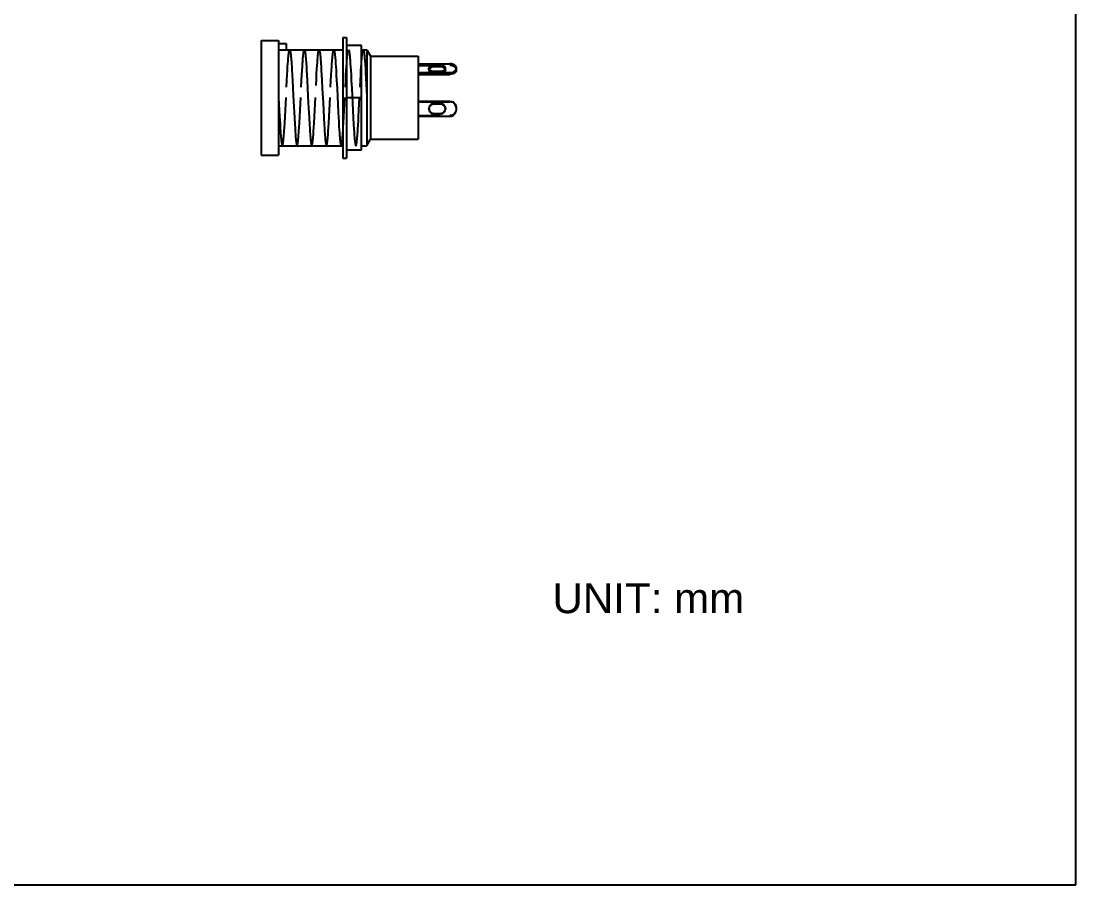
# Model space of a CAD drawing. Extents: x 0 to 11, y 0 to 8.5.
# Drawn here: x 5.5 to 11, y 0 to 4.51 of the extents above; entities that cross this region are included whole.
import ezdxf
from ezdxf.enums import TextEntityAlignment as Align

# ---------------------------------------------------------------- set-up
doc = ezdxf.new("R2010")
doc.units = 0
doc.header["$LTSCALE"] = 0.605
doc.linetypes.add('HIDDEN', pattern=[0.2, 0.1, -0.1])
doc.layers.get('0').update_dxf_attribs({"linetype": 'CONTINUOUS'})
doc.layers.add('DEFAULT_2', color=8, linetype='HIDDEN')

# ---------------------------------------------------------------- blocks, each defined once
blk = doc.blocks.new('*TEXT1')
at = {"color": 2, "linetype": 'BYBLOCK'}
blk.add_text('UNIT: mm', height=0.15625, dxfattribs=at).set_placement((8.2706, 1.4178), (9.2706, 1.4178), align=Align.FIT)

msp = doc.modelspace()

# ---------------------------------------------------------------- linework, layer by layer
for p, q in [((11, 0), (11, 8.5)), ((6.7521, 4.406), (6.7521, 3.8076)), ((6.7521, 4.406), (6.8426, 4.406)), ((6.8426, 4.406), (6.8426, 3.8076)), ((7.1772, 4.4218), (7.1772, 3.7919)), ((7.1772, 4.4218), (7.1969, 4.4218)), ((7.1969, 4.4218), (7.1969, 3.7919)), ((6.8426, 4.3903), (6.882, 4.3903)), ((6.8426, 4.356), (6.882, 4.356)), ((6.882, 4.3903), (6.882, 4.356)), ((6.882, 4.3568), (7.1772, 4.3568)), ((7.2757, 4.3796), (7.1969, 4.3796)), ((7.2757, 3.8341), (7.2757, 4.3796)), ((7.2757, 4.3568), (7.3032, 4.3568)), ((7.3032, 4.3568), (7.3032, 3.8568)), ((7.3032, 4.3568), (7.3226, 4.3234)), ((7.3226, 4.3234), (7.3226, 3.8903)), ((7.3226, 4.3234), (7.5709, 4.3234)), ((7.5709, 4.3234), (7.5709, 3.8903)), ((7.5709, 4.2844), (7.7363, 4.2844)), ((7.5709, 4.2382), (7.7363, 4.2382)), ((7.6298, 4.2598), (7.6274, 4.2565)), ((7.6851, 4.2775), (7.6536, 4.2775)), ((7.6851, 4.2679), (7.6536, 4.2679)), ((7.6536, 4.2451), (7.6851, 4.2451)), ((7.7678, 4.2659), (7.7678, 4.2471)), ((7.5709, 4.2286), (7.7363, 4.2286)), ((7.2757, 4.1068), (7.1969, 4.1068)), ((7.5709, 4.0889), (7.7363, 4.0889)), ((7.5709, 4.0853), (7.7363, 4.0853)), ((7.6851, 4.074), (7.6536, 4.074)), ((7.6536, 4.0253), (7.6851, 4.0253)), ((7.6536, 4.0216), (7.6851, 4.0216)), ((7.7678, 4.0553), (7.7678, 4.0403)), ((7.5709, 4.0104), (7.7363, 4.0104)), ((6.8426, 3.8568), (7.1772, 3.8568)), ((7.2757, 3.8568), (7.3032, 3.8568)), ((7.3032, 3.8568), (7.3226, 3.8903)), ((7.3226, 3.8903), (7.5709, 3.8903)), ((6.7521, 3.8076), (6.8426, 3.8076)), ((7.2757, 3.8341), (7.1969, 3.8341)), ((7.1772, 3.7919), (7.1969, 3.7919)), ((0, 0), (11, 0))]:
    msp.add_line(p, q)
at = {"color": 40}
for p, q in [((6.843, 4.3568), (6.843, 3.8568)), ((6.9071, 4.3215), (6.9078, 4.3135)), ((6.9078, 4.3135), (6.9085, 4.3047)), ((6.9085, 4.3047), (6.9093, 4.2952)), ((6.9093, 4.2952), (6.91, 4.2851)), ((6.9838, 4.3214), (6.9845, 4.3133)), ((6.9845, 4.3133), (6.9852, 4.3045)), ((6.9852, 4.3045), (6.9859, 4.295)), ((6.9859, 4.295), (6.9867, 4.2848)), ((7.0604, 4.3214), (7.0611, 4.3134)), ((7.0611, 4.3134), (7.0619, 4.3046)), ((7.0619, 4.3046), (7.0626, 4.2951)), ((7.0626, 4.2951), (7.0633, 4.2849)), ((7.1371, 4.3215), (7.1378, 4.3134)), ((7.1378, 4.3134), (7.1386, 4.3046)), ((7.1386, 4.3046), (7.1393, 4.2951)), ((7.1393, 4.2951), (7.14, 4.285)), ((7.2905, 4.321), (7.2912, 4.3133)), ((7.2912, 4.3133), (7.2919, 4.305)), ((7.2919, 4.305), (7.2926, 4.296)), ((6.91, 4.2851), (6.9111, 4.2687)), ((6.9111, 4.2687), (6.9122, 4.251)), ((6.9122, 4.251), (6.9136, 4.2256)), ((6.9867, 4.2848), (6.9878, 4.2684)), ((6.9878, 4.2684), (6.9889, 4.2507)), ((6.9889, 4.2507), (6.9903, 4.2253)), ((7.0633, 4.2849), (7.0644, 4.2685)), ((7.0644, 4.2685), (7.0655, 4.2507)), ((7.0655, 4.2507), (7.067, 4.2253)), ((7.14, 4.285), (7.1411, 4.2685)), ((7.1411, 4.2685), (7.1422, 4.2508)), ((7.1422, 4.2508), (7.1437, 4.2254)), ((7.294, 4.2761), (7.295, 4.2598)), ((7.295, 4.2598), (7.2964, 4.2362)), ((7.2964, 4.2362), (7.2978, 4.2109)), ((6.9136, 4.2256), (6.9151, 4.1985)), ((6.9151, 4.1985), (6.9173, 4.1555)), ((6.9903, 4.2253), (6.9918, 4.1982)), ((6.9918, 4.1982), (6.994, 4.1552)), ((7.067, 4.2253), (7.0685, 4.1981)), ((7.0685, 4.1981), (7.0707, 4.1549)), ((7.1437, 4.2254), (7.1451, 4.1983)), ((7.1451, 4.1983), (7.1473, 4.1553)), ((7.2978, 4.2109), (7.2995, 4.1773)), ((6.9173, 4.1555), (6.9206, 4.0886)), ((6.994, 4.1552), (6.9976, 4.0807)), ((7.0707, 4.1549), (7.0743, 4.0804)), ((7.1473, 4.1553), (7.1535, 4.0297)), ((6.843, 4.1068), (6.8479, 4.0095)), ((6.9206, 4.0886), (6.9249, 4.0023)), ((6.9976, 4.0807), (7.0016, 4.0018)), ((7.0743, 4.0804), (7.0783, 4.0015)), ((7.1535, 4.0297), (7.1561, 3.982)), ((6.8479, 4.0095), (6.85, 3.9718)), ((6.85, 3.9718), (6.8514, 3.9487)), ((6.9249, 4.0023), (6.9268, 3.9696)), ((6.9268, 3.9696), (6.9282, 3.9456)), ((7.0016, 4.0018), (7.0035, 3.9691)), ((7.0035, 3.9691), (7.0049, 3.9452)), ((7.0783, 4.0015), (7.0801, 3.969)), ((7.0801, 3.969), (7.0816, 3.9451)), ((7.1561, 3.982), (7.1575, 3.957)), ((6.8514, 3.9487), (6.8524, 3.9326)), ((6.8524, 3.9326), (6.8534, 3.9179)), ((6.8534, 3.9179), (6.8541, 3.9089)), ((6.8541, 3.9089), (6.8548, 3.9005)), ((6.9282, 3.9456), (6.9293, 3.9291)), ((6.9293, 3.9291), (6.9301, 3.9189)), ((6.9301, 3.9189), (6.9308, 3.9093)), ((6.9308, 3.9093), (6.9315, 3.9004)), ((7.0049, 3.9452), (7.006, 3.9287)), ((7.006, 3.9287), (7.0067, 3.9186)), ((7.0067, 3.9186), (7.0075, 3.9091)), ((7.0075, 3.9091), (7.0082, 3.9003)), ((7.0816, 3.9451), (7.0827, 3.9287)), ((7.0827, 3.9287), (7.0834, 3.9185)), ((7.0834, 3.9185), (7.0842, 3.909)), ((7.0842, 3.909), (7.0849, 3.9002)), ((7.1575, 3.957), (7.1586, 3.9397)), ((7.1586, 3.9397), (7.1597, 3.9237)), ((7.1597, 3.9237), (7.1605, 3.9138)), ((6.8548, 3.9005), (6.8555, 3.8927)), ((6.9315, 3.9004), (6.9323, 3.8923)), ((7.0082, 3.9003), (7.0089, 3.8922)), ((7.0849, 3.9002), (7.0856, 3.8922)), ((7.1616, 3.9003), (7.1623, 3.8922))]:
    msp.add_line(p, q, dxfattribs=at)
for points in [[(6.9005, 4.3568), (6.9009, 4.3567), (6.9012, 4.3564), (6.9016, 4.3558), (6.902, 4.355), (6.9023, 4.354), (6.9027, 4.3528), (6.9031, 4.3514), (6.9034, 4.3497), (6.9038, 4.3478), (6.9041, 4.3457), (6.9045, 4.3434), (6.9049, 4.3409), (6.9052, 4.3382), (6.9056, 4.3353), (6.906, 4.3321), (6.9063, 4.3288), (6.9067, 4.3253), (6.9071, 4.3215)], [(6.9772, 4.3568), (6.9775, 4.3567), (6.9779, 4.3564), (6.9783, 4.3558), (6.9786, 4.355), (6.979, 4.354), (6.9794, 4.3528), (6.9797, 4.3513), (6.9801, 4.3497), (6.9805, 4.3478), (6.9808, 4.3457), (6.9812, 4.3434), (6.9816, 4.3408), (6.9819, 4.3381), (6.9823, 4.3351), (6.9827, 4.332), (6.983, 4.3287), (6.9834, 4.3251), (6.9838, 4.3214)], [(7.0538, 4.3568), (7.0542, 4.3567), (7.0546, 4.3564), (7.0549, 4.3558), (7.0553, 4.355), (7.0557, 4.354), (7.056, 4.3528), (7.0564, 4.3514), (7.0568, 4.3497), (7.0571, 4.3478), (7.0575, 4.3457), (7.0579, 4.3434), (7.0582, 4.3409), (7.0586, 4.3382), (7.059, 4.3352), (7.0593, 4.3321), (7.0597, 4.3287), (7.0601, 4.3252), (7.0604, 4.3214)], [(7.1305, 4.3568), (7.1309, 4.3567), (7.1313, 4.3564), (7.1316, 4.3558), (7.132, 4.355), (7.1323, 4.354), (7.1327, 4.3528), (7.1331, 4.3514), (7.1334, 4.3497), (7.1338, 4.3478), (7.1342, 4.3457), (7.1345, 4.3434), (7.1349, 4.3409), (7.1353, 4.3382), (7.1356, 4.3352), (7.136, 4.3321), (7.1364, 4.3287), (7.1367, 4.3252), (7.1371, 4.3215)], [(7.2839, 4.3568), (7.2842, 4.3567), (7.2846, 4.3564), (7.2849, 4.3559), (7.2853, 4.3552), (7.2856, 4.3543), (7.286, 4.3532), (7.2863, 4.3519), (7.2867, 4.3503), (7.287, 4.3486), (7.2873, 4.3467), (7.2877, 4.3446), (7.288, 4.3423), (7.2884, 4.3398), (7.2887, 4.3372), (7.2891, 4.3343), (7.2894, 4.3312), (7.2898, 4.328), (7.2901, 4.3246), (7.2905, 4.321)], [(7.2926, 4.296), (7.2936, 4.2813), (7.294, 4.2761)], [(7.2995, 4.1773), (7.3027, 4.114), (7.303, 4.1068)], [(7.1605, 3.9138), (7.1608, 3.9091), (7.1616, 3.9003)], [(6.8555, 3.8927), (6.8559, 3.8891), (6.8562, 3.8857), (6.8566, 3.8825), (6.8569, 3.8794), (6.8573, 3.8765), (6.8576, 3.8739), (6.858, 3.8714), (6.8583, 3.8691), (6.8587, 3.867), (6.859, 3.865), (6.8594, 3.8633), (6.8597, 3.8618), (6.8601, 3.8605), (6.8604, 3.8594), (6.8608, 3.8585), (6.8611, 3.8577), (6.8615, 3.8572), (6.8618, 3.8569), (6.8622, 3.8568)], [(6.9323, 3.8923), (6.9326, 3.8886), (6.933, 3.885), (6.9334, 3.8817), (6.9337, 3.8785), (6.9341, 3.8756), (6.9344, 3.8728), (6.9348, 3.8703), (6.9352, 3.868), (6.9355, 3.8659), (6.9359, 3.864), (6.9363, 3.8623), (6.9366, 3.8609), (6.937, 3.8596), (6.9374, 3.8586), (6.9377, 3.8578), (6.9381, 3.8573), (6.9385, 3.8569), (6.9388, 3.8568)], [(7.0089, 3.8922), (7.0093, 3.8885), (7.0097, 3.8849), (7.01, 3.8816), (7.0104, 3.8784), (7.0108, 3.8755), (7.0111, 3.8728), (7.0115, 3.8702), (7.0119, 3.8679), (7.0122, 3.8658), (7.0126, 3.8639), (7.013, 3.8623), (7.0133, 3.8608), (7.0137, 3.8596), (7.0141, 3.8586), (7.0144, 3.8578), (7.0148, 3.8573), (7.0151, 3.8569), (7.0155, 3.8568)], [(7.0856, 3.8922), (7.086, 3.8885), (7.0863, 3.8849), (7.0867, 3.8816), (7.0871, 3.8784), (7.0874, 3.8755), (7.0878, 3.8728), (7.0882, 3.8702), (7.0885, 3.8679), (7.0889, 3.8658), (7.0893, 3.8639), (7.0896, 3.8623), (7.09, 3.8608), (7.0904, 3.8596), (7.0907, 3.8586), (7.0911, 3.8578), (7.0915, 3.8573), (7.0918, 3.8569), (7.0922, 3.8568)], [(7.1623, 3.8922), (7.1626, 3.8885), (7.163, 3.8849), (7.1634, 3.8816), (7.1637, 3.8784), (7.1641, 3.8755), (7.1645, 3.8728), (7.1648, 3.8702), (7.1652, 3.8679), (7.1656, 3.8658), (7.1659, 3.8639), (7.1663, 3.8623), (7.1667, 3.8608), (7.167, 3.8596), (7.1674, 3.8586), (7.1678, 3.8578), (7.1681, 3.8573), (7.1685, 3.8569), (7.1689, 3.8568)]]:
    msp.add_lwpolyline(points, dxfattribs=at)
for points in [[(7.6536, 4.2775), (7.6465, 4.2769), (7.6398, 4.2753), (7.6341, 4.2728), (7.6298, 4.2694), (7.627, 4.2655), (7.6261, 4.2613)], [(7.6261, 4.2613), (7.627, 4.2571), (7.6298, 4.2532), (7.6341, 4.2498), (7.6398, 4.2473), (7.6465, 4.2457), (7.6536, 4.2451)], [(7.6536, 4.2679), (7.6465, 4.2674), (7.6398, 4.2658), (7.6341, 4.2632), (7.6298, 4.2598)], [(7.7127, 4.2613), (7.7117, 4.2655), (7.709, 4.2694), (7.7046, 4.2728), (7.6989, 4.2753), (7.6923, 4.2769), (7.6851, 4.2775)], [(7.7113, 4.2565), (7.709, 4.2598), (7.7046, 4.2632), (7.6989, 4.2658), (7.6923, 4.2674), (7.6851, 4.2679)], [(7.6851, 4.2451), (7.6923, 4.2457), (7.6989, 4.2473), (7.7046, 4.2498), (7.709, 4.2532), (7.7117, 4.2571), (7.7127, 4.2613)], [(7.7678, 4.2659), (7.7667, 4.2707), (7.7636, 4.2752), (7.7586, 4.279), (7.7521, 4.282), (7.7445, 4.2838), (7.7363, 4.2844)], [(7.7363, 4.2382), (7.7445, 4.2388), (7.7521, 4.2406), (7.7586, 4.2436), (7.7636, 4.2474)], [(7.7678, 4.2471), (7.7667, 4.2423), (7.7636, 4.2379), (7.7586, 4.234), (7.7521, 4.2311), (7.7445, 4.2292), (7.7363, 4.2286)], [(7.7636, 4.2474), (7.7667, 4.2519), (7.7678, 4.2567)], [(7.6536, 4.074), (7.6465, 4.0731), (7.6398, 4.0705), (7.6341, 4.0664), (7.6298, 4.0609), (7.627, 4.0546), (7.6261, 4.0478)], [(7.7127, 4.0478), (7.7117, 4.0546), (7.709, 4.0609), (7.7046, 4.0664), (7.6989, 4.0705), (7.6923, 4.0731), (7.6851, 4.074)], [(7.7363, 4.0889), (7.7445, 4.0879), (7.7521, 4.0849), (7.7586, 4.0801), (7.7636, 4.0739), (7.7667, 4.0667), (7.7678, 4.059)], [(7.7678, 4.0553), (7.7667, 4.0631), (7.7636, 4.0703), (7.7586, 4.0765), (7.7521, 4.0812), (7.7445, 4.0842), (7.7363, 4.0853)], [(7.6261, 4.0478), (7.627, 4.041), (7.6298, 4.0347), (7.6341, 4.0293), (7.6398, 4.0251), (7.6465, 4.0225), (7.6536, 4.0216)], [(7.6263, 4.0496), (7.627, 4.0447), (7.6298, 4.0384), (7.6341, 4.0329), (7.6398, 4.0288), (7.6465, 4.0262), (7.6536, 4.0253)], [(7.6851, 4.0253), (7.6923, 4.0262), (7.6989, 4.0288), (7.7046, 4.0329), (7.709, 4.0384), (7.7117, 4.0447), (7.7122, 4.0479)], [(7.6851, 4.0216), (7.6923, 4.0225), (7.6989, 4.0251), (7.7046, 4.0293), (7.709, 4.0347), (7.7117, 4.041), (7.7127, 4.0478)], [(7.7363, 4.0104), (7.7445, 4.0114), (7.7521, 4.0144), (7.7586, 4.0191), (7.7636, 4.0254), (7.7667, 4.0326), (7.7678, 4.0403)]]:
    msp.add_lwpolyline(points)
at = {"layer": 'DEFAULT_2'}
for p, q in [((6.891, 4.2851), (6.8917, 4.2952)), ((6.8917, 4.2952), (6.8925, 4.3047)), ((6.8925, 4.3047), (6.8932, 4.3135)), ((6.9677, 4.2849), (6.9684, 4.295)), ((6.9684, 4.295), (6.9691, 4.3045)), ((6.9691, 4.3045), (6.9699, 4.3133)), ((7.0436, 4.2743), (7.0447, 4.2903)), ((7.0447, 4.2903), (7.0455, 4.3001)), ((7.0455, 4.3001), (7.0462, 4.3092)), ((7.121, 4.2849), (7.1218, 4.2951)), ((7.1218, 4.2951), (7.1225, 4.3047)), ((7.1225, 4.3047), (7.1232, 4.3135)), ((7.1976, 4.2835), (7.1984, 4.2949)), ((7.1984, 4.2949), (7.1991, 4.3044)), ((7.1991, 4.3044), (7.1999, 4.3132)), ((7.2138, 4.3213), (7.2145, 4.3132)), ((7.2145, 4.3132), (7.2152, 4.3043)), ((7.2152, 4.3043), (7.216, 4.2948)), ((7.216, 4.2948), (7.2167, 4.2846)), ((7.2744, 4.2849), (7.2753, 4.2977)), ((7.2753, 4.2977), (7.2759, 4.3048)), ((7.2759, 4.3048), (7.2764, 4.3113)), ((6.8874, 4.2255), (6.8888, 4.2509)), ((6.8888, 4.2509), (6.8899, 4.2686)), ((6.8899, 4.2686), (6.891, 4.2851)), ((6.964, 4.2252), (6.9655, 4.2507)), ((6.9655, 4.2507), (6.9666, 4.2684)), ((6.9666, 4.2684), (6.9677, 4.2849)), ((7.0411, 4.2321), (7.0425, 4.257)), ((7.0425, 4.257), (7.0436, 4.2743)), ((7.1174, 4.2253), (7.1188, 4.2507)), ((7.1188, 4.2507), (7.1199, 4.2685)), ((7.1199, 4.2685), (7.121, 4.2849)), ((7.194, 4.225), (7.1955, 4.2504)), ((7.1955, 4.2504), (7.1968, 4.2714)), ((7.1968, 4.2714), (7.1976, 4.2835)), ((7.2167, 4.2846), (7.2178, 4.2682)), ((7.2178, 4.2682), (7.2189, 4.2505)), ((7.2189, 4.2505), (7.2204, 4.225)), ((7.2707, 4.2253), (7.2722, 4.2508)), ((7.2722, 4.2508), (7.2733, 4.2685)), ((7.2733, 4.2685), (7.2744, 4.2849)), ((7.5709, 4.2749), (7.7363, 4.2749)), ((7.6261, 4.2517), (7.6261, 4.2613)), ((7.6261, 4.2517), (7.627, 4.2476)), ((7.6851, 4.2355), (7.6536, 4.2355)), ((7.7113, 4.2565), (7.7117, 4.2559)), ((7.7117, 4.2559), (7.7127, 4.2517)), ((7.7127, 4.2517), (7.7127, 4.2613)), ((7.7667, 4.2612), (7.7678, 4.2564)), ((6.8841, 4.1625), (6.8859, 4.1983)), ((6.8859, 4.1983), (6.8874, 4.2255)), ((6.9607, 4.1624), (6.9626, 4.1981)), ((6.9626, 4.1981), (6.964, 4.2252)), ((7.0378, 4.1701), (7.0396, 4.2054)), ((7.0396, 4.2054), (7.0411, 4.2321)), ((7.1141, 4.1622), (7.1159, 4.198)), ((7.1159, 4.198), (7.1174, 4.2253)), ((7.1907, 4.1621), (7.1926, 4.1978)), ((7.1926, 4.1978), (7.194, 4.225)), ((7.2204, 4.225), (7.2218, 4.1978)), ((7.2218, 4.1978), (7.224, 4.1548)), ((7.2674, 4.1625), (7.2693, 4.1982)), ((7.2693, 4.1982), (7.2707, 4.2253)), ((6.8764, 4.0085), (6.8841, 4.1625)), ((6.9531, 4.0086), (6.9607, 4.1624)), ((7.0298, 4.009), (7.0378, 4.1701)), ((7.1064, 4.0082), (7.1141, 4.1622)), ((7.1831, 4.0083), (7.1907, 4.1621)), ((7.224, 4.1548), (7.2277, 4.0804)), ((7.2598, 4.0088), (7.2674, 4.1625)), ((7.2277, 4.0804), (7.2317, 4.0015)), ((7.6851, 4.0777), (7.6536, 4.0777)), ((7.6263, 4.0496), (7.6261, 4.0515)), ((7.6261, 4.0515), (7.6261, 4.0478)), ((7.7127, 4.0515), (7.7122, 4.0479)), ((7.7127, 4.0515), (7.7127, 4.0478)), ((7.7678, 4.059), (7.7678, 4.0553)), ((6.8731, 3.9509), (6.8746, 3.9754)), ((6.8746, 3.9754), (6.8764, 4.0085)), ((6.9498, 3.951), (6.9513, 3.9754)), ((6.9513, 3.9754), (6.9531, 4.0086)), ((7.0265, 3.9513), (7.0279, 3.9757)), ((7.0279, 3.9757), (7.0298, 4.009)), ((7.1031, 3.9507), (7.1046, 3.9751)), ((7.1046, 3.9751), (7.1064, 4.0082)), ((7.1798, 3.9508), (7.1813, 3.9752)), ((7.1813, 3.9752), (7.1831, 4.0083)), ((7.2317, 4.0015), (7.2335, 3.969)), ((7.2335, 3.969), (7.2349, 3.9451)), ((7.2561, 3.9454), (7.2572, 3.9631)), ((7.2572, 3.9631), (7.2587, 3.9886)), ((7.2587, 3.9886), (7.2598, 4.0088)), ((7.5709, 4.014), (7.7363, 4.014)), ((6.8698, 3.9046), (6.8706, 3.9137)), ((6.8706, 3.9137), (6.8713, 3.9235)), ((6.8713, 3.9235), (6.872, 3.934)), ((6.872, 3.934), (6.8731, 3.9509)), ((6.9465, 3.9046), (6.9472, 3.9137)), ((6.9472, 3.9137), (6.948, 3.9236)), ((6.948, 3.9236), (6.9487, 3.9341)), ((6.9487, 3.9341), (6.9498, 3.951)), ((7.0232, 3.9047), (7.0239, 3.9139)), ((7.0239, 3.9139), (7.0247, 3.9238)), ((7.0247, 3.9238), (7.0254, 3.9343)), ((7.0254, 3.9343), (7.0265, 3.9513)), ((7.0998, 3.9045), (7.1006, 3.9136)), ((7.1006, 3.9136), (7.1013, 3.9234)), ((7.1013, 3.9234), (7.102, 3.9339)), ((7.102, 3.9339), (7.1031, 3.9507)), ((7.1761, 3.9001), (7.1766, 3.9053)), ((7.1766, 3.9053), (7.1772, 3.9136)), ((7.1772, 3.9136), (7.1778, 3.9214)), ((7.1778, 3.9214), (7.1787, 3.9339)), ((7.1787, 3.9339), (7.1798, 3.9508)), ((7.2349, 3.9451), (7.236, 3.9286)), ((7.236, 3.9286), (7.2368, 3.9185)), ((7.2368, 3.9185), (7.2375, 3.909)), ((7.2375, 3.909), (7.2382, 3.9002)), ((7.2528, 3.9003), (7.2536, 3.9091)), ((7.2536, 3.9091), (7.2543, 3.9187)), ((7.2543, 3.9187), (7.255, 3.9289)), ((7.255, 3.9289), (7.2561, 3.9454)), ((7.2382, 3.9002), (7.239, 3.8922))]:
    msp.add_line(p, q, dxfattribs=at)
for points in [[(6.8932, 4.3135), (6.8939, 4.3215), (6.8943, 4.3253), (6.8947, 4.3288), (6.895, 4.3321), (6.8954, 4.3353), (6.8958, 4.3382), (6.8961, 4.3409), (6.8965, 4.3434), (6.8969, 4.3457), (6.8972, 4.3478), (6.8976, 4.3497), (6.8979, 4.3514), (6.8983, 4.3528), (6.8987, 4.354), (6.899, 4.355), (6.8994, 4.3558), (6.8998, 4.3564), (6.9001, 4.3567), (6.9005, 4.3568)], [(6.9699, 4.3133), (6.9706, 4.3214), (6.971, 4.3251), (6.9713, 4.3287), (6.9717, 4.332), (6.9721, 4.3352), (6.9724, 4.3381), (6.9728, 4.3408), (6.9732, 4.3434), (6.9735, 4.3457), (6.9739, 4.3478), (6.9742, 4.3497), (6.9746, 4.3513), (6.975, 4.3528), (6.9753, 4.354), (6.9757, 4.355), (6.9761, 4.3558), (6.9764, 4.3564), (6.9768, 4.3567), (6.9772, 4.3568)], [(7.0462, 4.3092), (7.0469, 4.3176), (7.0473, 4.3215), (7.0476, 4.3253), (7.048, 4.3288), (7.0484, 4.3321), (7.0487, 4.3353), (7.0491, 4.3382), (7.0495, 4.3409), (7.0498, 4.3434), (7.0502, 4.3457), (7.0506, 4.3478), (7.0509, 4.3497), (7.0513, 4.3514), (7.0517, 4.3528), (7.052, 4.354), (7.0524, 4.355), (7.0528, 4.3558), (7.0531, 4.3564), (7.0535, 4.3567), (7.0538, 4.3568)], [(7.1232, 4.3135), (7.124, 4.3215), (7.1243, 4.3252), (7.1247, 4.3288), (7.125, 4.3321), (7.1254, 4.3352), (7.1258, 4.3382), (7.1261, 4.3409), (7.1265, 4.3434), (7.1269, 4.3457), (7.1272, 4.3478), (7.1276, 4.3497), (7.128, 4.3514), (7.1283, 4.3528), (7.1287, 4.354), (7.1291, 4.355), (7.1294, 4.3558), (7.1298, 4.3564), (7.1302, 4.3567), (7.1305, 4.3568)], [(7.1999, 4.3132), (7.2006, 4.3212), (7.201, 4.325), (7.2013, 4.3285), (7.2017, 4.3319), (7.2021, 4.335), (7.2024, 4.338), (7.2028, 4.3407), (7.2032, 4.3433), (7.2035, 4.3456), (7.2039, 4.3477), (7.2043, 4.3496), (7.2046, 4.3513), (7.205, 4.3528), (7.2054, 4.354), (7.2057, 4.355), (7.2061, 4.3558), (7.2065, 4.3564), (7.2068, 4.3567), (7.2072, 4.3568)], [(7.2072, 4.3568), (7.2076, 4.3567), (7.2079, 4.3564), (7.2083, 4.3558), (7.2087, 4.355), (7.209, 4.354), (7.2094, 4.3528), (7.2098, 4.3513), (7.2101, 4.3497), (7.2105, 4.3478), (7.2109, 4.3457), (7.2112, 4.3433), (7.2116, 4.3408), (7.212, 4.3381), (7.2123, 4.3351), (7.2127, 4.332), (7.213, 4.3286), (7.2134, 4.325), (7.2138, 4.3213)], [(7.2764, 4.3113), (7.2769, 4.3175), (7.2773, 4.3214), (7.2777, 4.3252), (7.278, 4.3287), (7.2784, 4.3321), (7.2788, 4.3352), (7.2791, 4.3382), (7.2795, 4.3409), (7.2799, 4.3434), (7.2802, 4.3457), (7.2806, 4.3478), (7.2809, 4.3497), (7.2813, 4.3514), (7.2817, 4.3528), (7.282, 4.354), (7.2824, 4.355), (7.2828, 4.3558), (7.2831, 4.3564), (7.2835, 4.3567), (7.2839, 4.3568)], [(7.6274, 4.2565), (7.627, 4.2559), (7.6261, 4.2517)], [(7.6536, 4.2355), (7.6465, 4.2361), (7.6398, 4.2377), (7.6341, 4.2403), (7.6298, 4.2436), (7.627, 4.2476)], [(7.7127, 4.2517), (7.7117, 4.2476), (7.709, 4.2436), (7.7046, 4.2403), (7.6989, 4.2377), (7.6923, 4.2361), (7.6851, 4.2355)], [(7.7667, 4.2612), (7.7636, 4.2656), (7.7586, 4.2695), (7.7521, 4.2724), (7.7445, 4.2743), (7.7363, 4.2749)], [(7.6536, 4.0777), (7.6465, 4.0768), (7.6398, 4.0742), (7.6341, 4.07), (7.6298, 4.0646), (7.627, 4.0583), (7.6261, 4.0515)], [(7.709, 4.0646), (7.7046, 4.07), (7.6989, 4.0742), (7.6923, 4.0768), (7.6851, 4.0777)], [(7.709, 4.0646), (7.7117, 4.0583), (7.7127, 4.0515)], [(7.7678, 4.044), (7.7667, 4.0362), (7.7636, 4.029), (7.7586, 4.0228), (7.7521, 4.018), (7.7445, 4.015), (7.7363, 4.014)], [(6.8622, 3.8568), (6.8625, 3.8569), (6.8629, 3.8573), (6.8633, 3.8578), (6.8636, 3.8586), (6.864, 3.8596), (6.8644, 3.8608), (6.8647, 3.8623), (6.8651, 3.8639), (6.8654, 3.8658), (6.8658, 3.8679), (6.8662, 3.8702), (6.8665, 3.8728), (6.8669, 3.8755), (6.8673, 3.8784), (6.8676, 3.8816), (6.868, 3.8849), (6.8684, 3.8885), (6.8687, 3.8922), (6.8691, 3.8961), (6.8698, 3.9046)], [(6.9388, 3.8568), (6.9392, 3.8569), (6.9396, 3.8573), (6.9399, 3.8578), (6.9403, 3.8586), (6.9407, 3.8596), (6.941, 3.8608), (6.9414, 3.8623), (6.9418, 3.8639), (6.9421, 3.8658), (6.9425, 3.8679), (6.9429, 3.8702), (6.9432, 3.8727), (6.9436, 3.8755), (6.9439, 3.8784), (6.9443, 3.8816), (6.9447, 3.8849), (6.945, 3.8885), (6.9454, 3.8922), (6.9458, 3.8961), (6.9465, 3.9046)], [(7.0155, 3.8568), (7.0159, 3.8569), (7.0162, 3.8573), (7.0166, 3.8578), (7.017, 3.8586), (7.0173, 3.8596), (7.0177, 3.8608), (7.0181, 3.8623), (7.0184, 3.8639), (7.0188, 3.8658), (7.0192, 3.8679), (7.0195, 3.8702), (7.0199, 3.8727), (7.0203, 3.8755), (7.0206, 3.8784), (7.021, 3.8816), (7.0214, 3.8849), (7.0217, 3.8885), (7.0221, 3.8923), (7.0225, 3.8962), (7.0232, 3.9047)], [(7.0922, 3.8568), (7.0925, 3.8569), (7.0929, 3.8573), (7.0933, 3.8578), (7.0936, 3.8586), (7.094, 3.8596), (7.0944, 3.8608), (7.0947, 3.8623), (7.0951, 3.8639), (7.0955, 3.8658), (7.0958, 3.8679), (7.0962, 3.8702), (7.0966, 3.8727), (7.0969, 3.8755), (7.0973, 3.8784), (7.0977, 3.8815), (7.098, 3.8849), (7.0984, 3.8884), (7.0987, 3.8921), (7.0991, 3.896), (7.0998, 3.9045)], [(7.1689, 3.8568), (7.1692, 3.8569), (7.1696, 3.8573), (7.17, 3.8578), (7.1703, 3.8586), (7.1707, 3.8596), (7.171, 3.8608), (7.1714, 3.8623), (7.1718, 3.8639), (7.1721, 3.8658), (7.1725, 3.8679), (7.1729, 3.8702), (7.1732, 3.8727), (7.1736, 3.8754), (7.174, 3.8784), (7.1743, 3.8815), (7.1747, 3.8848), (7.1751, 3.8884), (7.1754, 3.8921), (7.1761, 3.9001)], [(7.239, 3.8922), (7.2393, 3.8884), (7.2397, 3.8849), (7.2401, 3.8816), (7.2404, 3.8784), (7.2408, 3.8755), (7.2412, 3.8727), (7.2415, 3.8702), (7.2419, 3.8679), (7.2422, 3.8658), (7.2426, 3.8639), (7.243, 3.8623), (7.2433, 3.8608), (7.2437, 3.8596), (7.2441, 3.8586), (7.2444, 3.8578), (7.2448, 3.8573), (7.2452, 3.8569), (7.2455, 3.8568)], [(7.2455, 3.8568), (7.2459, 3.8569), (7.2463, 3.8573), (7.2466, 3.8578), (7.247, 3.8586), (7.2474, 3.8596), (7.2477, 3.8608), (7.2481, 3.8623), (7.2485, 3.864), (7.2488, 3.8658), (7.2492, 3.8679), (7.2495, 3.8702), (7.2499, 3.8728), (7.2503, 3.8755), (7.2506, 3.8784), (7.251, 3.8816), (7.2514, 3.8849), (7.2517, 3.8885), (7.2521, 3.8922), (7.2528, 3.9003)]]:
    msp.add_lwpolyline(points, dxfattribs=at)

# ---------------------------------------------------------------- block references
at = {"color": 2}
msp.add_blockref('*TEXT1', (0, 0), dxfattribs=at)

doc.saveas('drawing.dxf')
